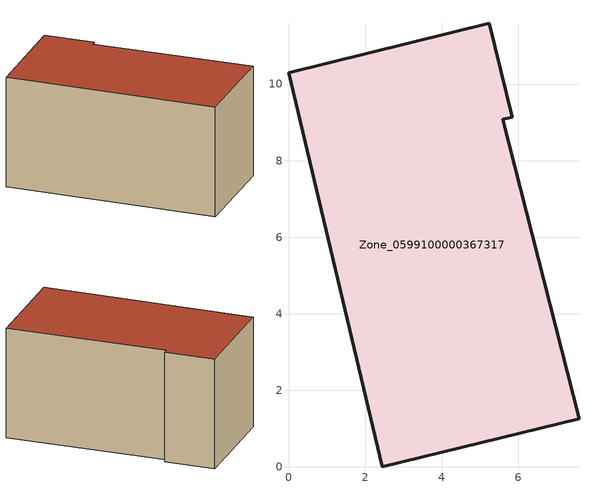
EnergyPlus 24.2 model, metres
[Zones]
Zone_0599100000367317
 floor ground (C_G): 0,10.29 5.24,11.59 5.84,9.14 5.6,9.08 7.59,1.26 2.45,0 z0
 wall outside (C_F): 2.45,0 7.59,1.26 5.6,9.08 5.84,9.14 5.24,11.59 0,10.29 2.45,0 z0:5.66
 roof outside (C_R): 5.24,11.59 0,10.29 2.45,0 7.59,1.26 5.6,9.08 5.84,9.14 z5.66
[BUILDING]
Pand.0599100000367317: North Axis=0; Terrain=City; Loads Convergence Tolerance Value=0.04; Temperature Convergence Tolerance Value=0.4; Solar Distribution=FullExterior; Maximum Number of Warmup Days=25; Minimum Number of Warmup Days=1
[Site:Location]
Rotterdam.The.Hague.AP_ZH_NLD Design_Conditions: Latitude=51.96; Longitude=4.45; Time Zone=1; Elevation=-4.5
[SITE:GROUNDTEMPERATURE:BUILDINGSURFACE]
18, 18, 18, 18, 18, 18, 18, 18, 18, 18, 18, 18
[MATERIAL] Thermal Absorptance=0.9; Solar Absorptance=0.7; Visible Absorptance=0.7
Name | Roughness | Thickness | Conductivity | Density | Specific Heat
G.TI.1992-2005 | MediumSmooth | 0.15 | 0.06 | 540 | 1210
F.TI.1992-2005 | Rough | 0.3 | 0.12 | 1920 | 840
R.TI.1992-2005 | MediumRough | 0.2 | 0.08 | 1500 | 1000
[CONSTRUCTION]
C_G: G.TI.1992-2005
C_F: F.TI.1992-2005
C_R: R.TI.1992-2005
[ZONE]
Zone_0599100000367317: Type=1; Multiplier=1; Ceiling Height=Autocalculate; Volume=Autocalculate; Floor Area=autocalculate; Part of Total Floor Area=Yes
[ZONEINFILTRATION:DESIGNFLOWRATE]
Infil_Zone_0599100000367317: Zone or ZoneList or Space or SpaceList=Zone_0599100000367317; Schedule=AlwaysOn; Design Flow Rate Calculation Method=Flow/Area; Flow Rate per Floor Area=0.0015; Constant Term Coefficient=1; Temperature Term Coefficient=0; Velocity Term Coefficient=0; Velocity Squared Term Coefficient=0
[HVACTEMPLATE:ZONE:IDEALLOADSAIRSYSTEM]
Zone_0599100000367317: Maximum Heating Supply Air Temperature=50; Minimum Cooling Supply Air Temperature=13; Maximum Heating Supply Air Humidity Ratio=0.0156; Minimum Cooling Supply Air Humidity Ratio=0.0077; Heating Limit=NoLimit; Cooling Limit=NoLimit; Dehumidification Control Type=ConstantSensibleHeatRatio; Cooling Sensible Heat Ratio=0.7; Dehumidification Setpoint=60; Humidification Control Type=None; Humidification Setpoint=30; Outdoor Air Method=None; Outdoor Air Flow Rate per Person=0.00944; Outdoor Air Flow Rate per Zone Floor Area=0; Outdoor Air Flow Rate per Zone=0; Demand Controlled Ventilation Type=None; Outdoor Air Economizer Type=NoEconomizer; Heat Recovery Type=None; Sensible Heat Recovery Effectiveness=0.7; Latent Heat Recovery Effectiveness=0.65
[ZONECONTROL:THERMOSTAT]
ThermostatControl_Zone_0599100000367317: Zone or ZoneList=Zone_0599100000367317; Control Type Schedule=DualSetpointControlType; Control 1=Thermostat_Zone_0599100000367317; Temperature Difference Between Cutout And Setpoint=0
[THERMOSTATSETPOINT:DUALSETPOINT]
Thermostat_Zone_0599100000367317: Heating Setpoint Temperature Schedule=HeatingSetpoint_Zone_0599100000367317; Cooling Setpoint Temperature Schedule=CoolingSetpoint_Zone_0599100000367317
[SCHEDULE:COMPACT]
HeatingSetpoint_Zone_0599100000367317: Through: 12/31, For: AllDays, Until: 24:00, 21
CoolingSetpoint_Zone_0599100000367317: Through: 12/31, For: AllDays, Until: 24:00, 24
DualSetpointControlType: Through: 12/31, For: AllDays, Until: 24:00, 4
AlwaysOn: Through: 12/31, For: AllDays, Until: 24:00, 1
